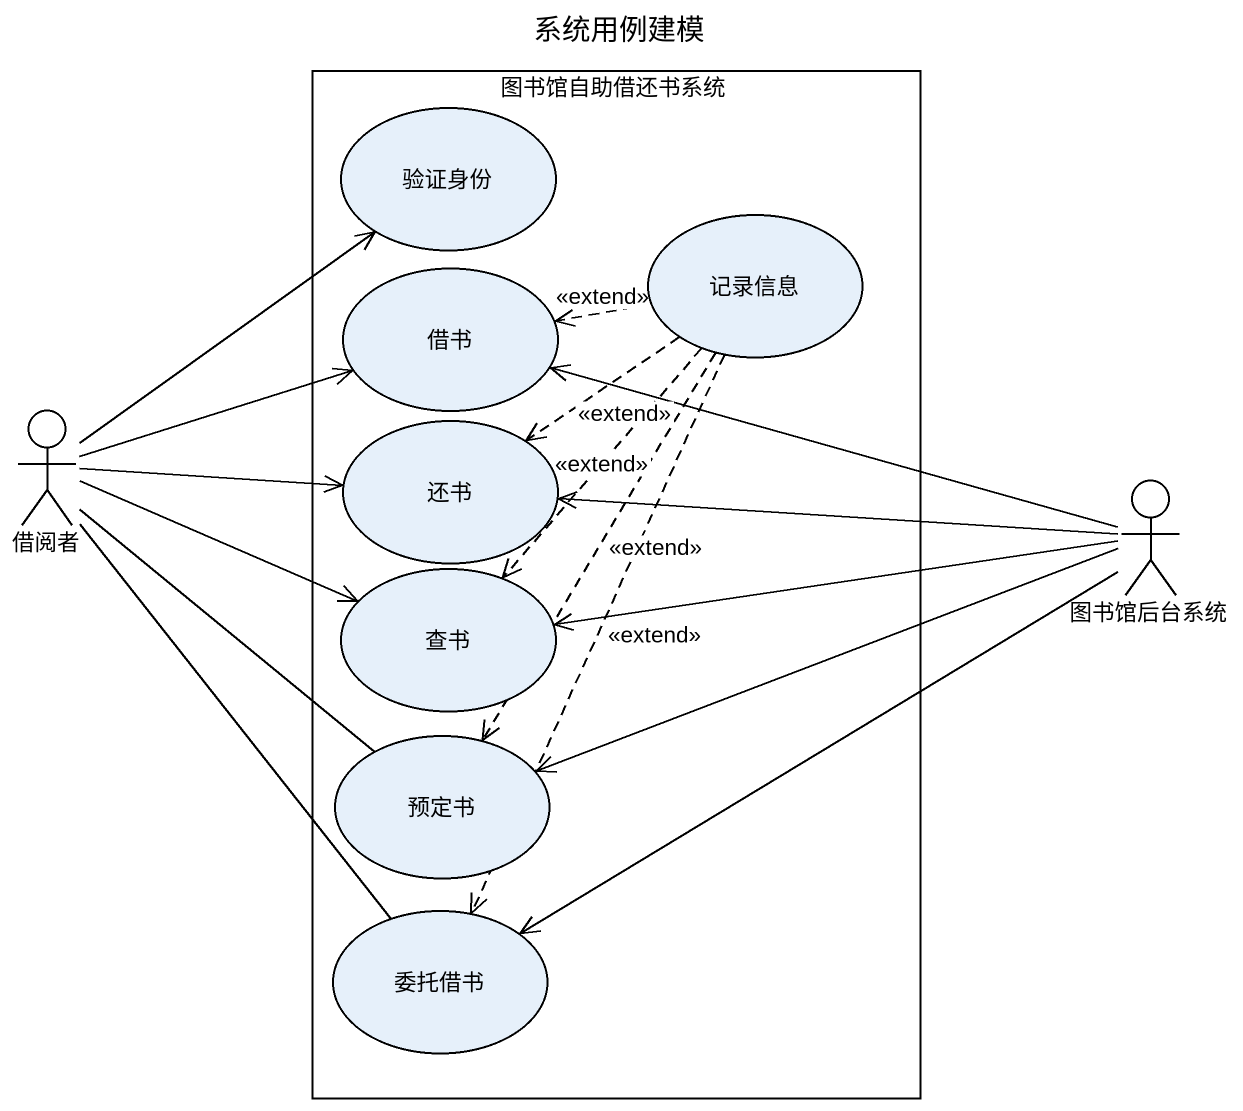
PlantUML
@startuml
title 系统用例建模
rectangle 图书馆自助借还书系统 {
  usecase 验证身份
  usecase 借书
  usecase 记录信息
  usecase 还书
  usecase 查书
  usecase 预定书
  usecase 委托借书
}
actor 借阅者
actor 图书馆后台系统
记录信息 .left.> 借书 : <<extend>>
记录信息 ..> 还书 : <<extend>>
记录信息 ..> 查书 : <<extend>>
记录信息 ..> 预定书 : <<extend>>
记录信息 ..> 委托借书 : <<extend>>
借阅者 -up-> 验证身份
借阅者 -right-> 借书
借阅者 -right-> 还书
借阅者 -right-> 查书
借阅者 -- 预定书
借阅者 -- 委托借书
图书馆后台系统 -left-> 借书
图书馆后台系统 -left-> 还书
图书馆后台系统 -left-> 查书
图书馆后台系统 -left-> 预定书
图书馆后台系统 -left-> 委托借书
@enduml
